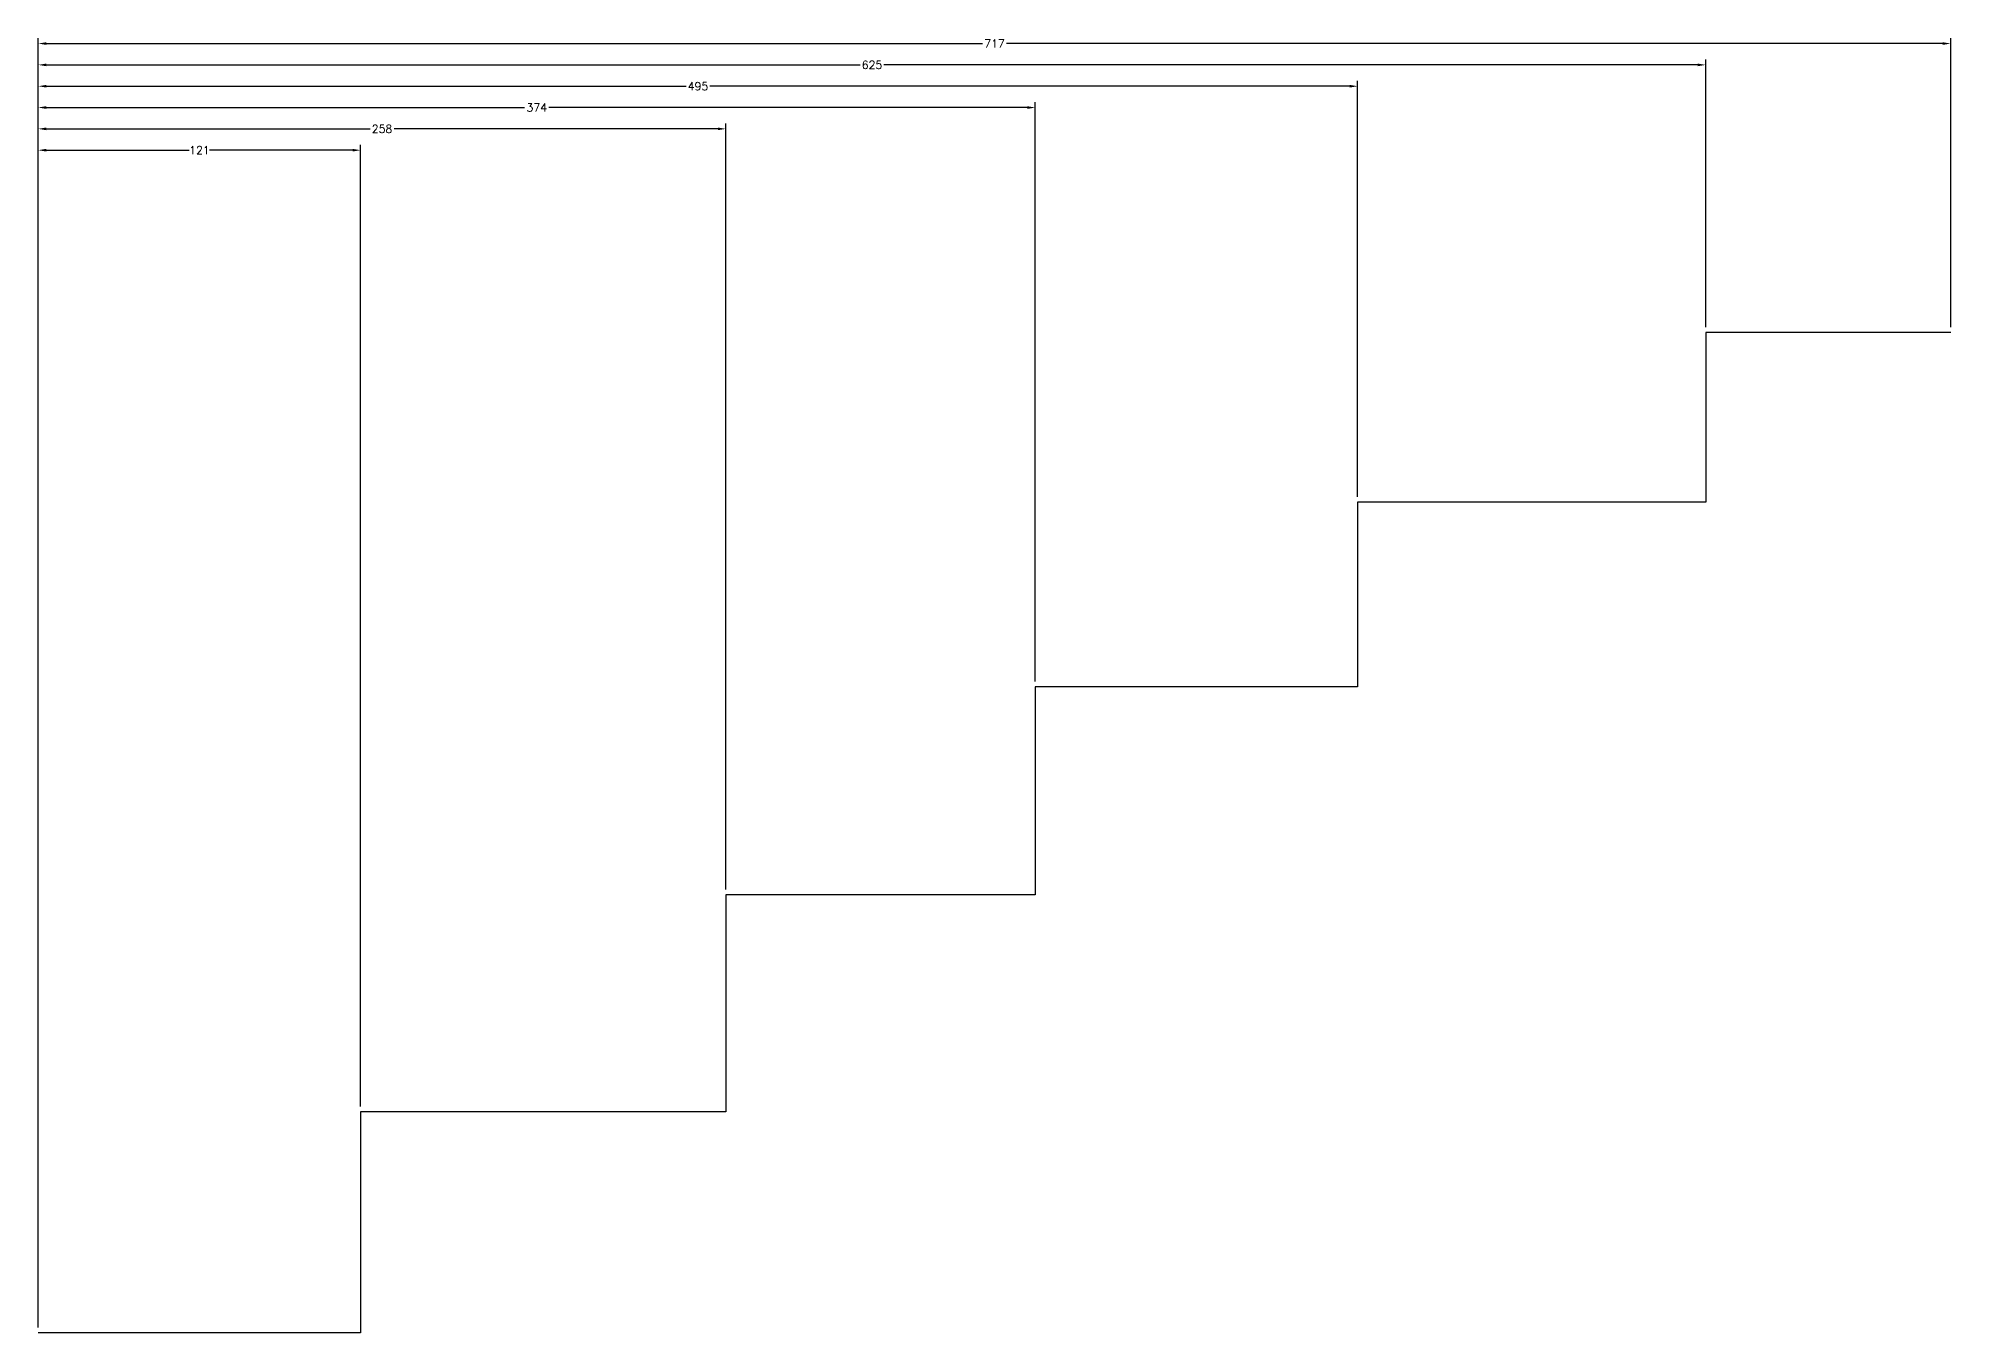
# Model space of a CAD drawing. Header units: millimetres. Extents: x 129 to 4177, y -92 to 521.
# Drawn here: x 3460 to 4177, y 35 to 521 of the extents above; entities that cross this region are included whole.
import ezdxf

# ---------------------------------------------------------------- set-up
doc = ezdxf.new("R2010")
doc.units = ezdxf.units.MM
doc.styles.get("Standard").update_dxf_attribs({"font": 'romans.shx', "height": 3})
doc.dimstyles.new('ISO-25', dxfattribs={"dimtxt": 3, "dimasz": 3, "dimexe": 2, "dimexo": 2, "dimtad": 0, "dimtih": 1, "dimtoh": 1, "dimdec": 0, "dimdsep": 46, "dimtxsty": 'Standard', "dimcen": 0, "dimadec": 0, "dimazin": 0, "dimtfac": 1, "dimtdec": 0, "dimtmove": 0, "dimatfit": 3, "dimfxl": 1, "dimarcsym": 0})

# ---------------------------------------------------------------- blocks, each defined once
blk = doc.blocks.new('*D18')
at = {"color": 0, "lineweight": -2, "transparency": 16777216}
for p, q in [((3460.32, 37.27), (3460.32, 480.9)), ((3581.18, 120.2), (3581.18, 480.9)), ((3463.32, 478.9), (3516.91, 478.9)), ((3578.18, 478.9), (3524.59, 478.9))]:
    blk.add_line(p, q, dxfattribs=at)
at = {"color": 0, "transparency": 16777216}
for points in [[(3463.32, 479.4), (3463.32, 478.4), (3460.32, 478.9)], [(3578.18, 479.4), (3578.18, 478.4), (3581.18, 478.9)]]:
    blk.add_solid(points, dxfattribs=at)
at = {"layer": 'Defpoints', "color": 0, "transparency": 16777216}
for p in [(3581.18, 478.9), (3581.18, 118.2), (3460.32, 35.27)]:
    blk.add_point(p, dxfattribs=at)
at = {"color": 0, "transparency": 16777216, "insert": (3520.75, 478.9), "char_height": 3, "attachment_point": 5}
blk.add_mtext('121', dxfattribs=at)
blk = doc.blocks.new('*D19')
at = {"color": 0, "lineweight": -2, "transparency": 16777216}
for p, q in [((3460.32, 37.27), (3460.32, 488.9)), ((3718.16, 201.52), (3718.16, 488.9)), ((3463.32, 486.9), (3584.76, 486.9)), ((3715.16, 486.9), (3593.72, 486.9))]:
    blk.add_line(p, q, dxfattribs=at)
at = {"color": 0, "transparency": 16777216}
for points in [[(3463.32, 487.4), (3463.32, 486.4), (3460.32, 486.9)], [(3715.16, 487.4), (3715.16, 486.4), (3718.16, 486.9)]]:
    blk.add_solid(points, dxfattribs=at)
at = {"layer": 'Defpoints', "color": 0, "transparency": 16777216}
for p in [(3718.16, 486.9), (3718.16, 199.52), (3460.32, 35.27)]:
    blk.add_point(p, dxfattribs=at)
at = {"color": 0, "transparency": 16777216, "insert": (3589.24, 486.9), "char_height": 3, "attachment_point": 5}
blk.add_mtext('258', dxfattribs=at)
blk = doc.blocks.new('*D20')
at = {"color": 0, "lineweight": -2, "transparency": 16777216}
for p, q in [((3460.32, 37.27), (3460.32, 496.9)), ((3463.32, 494.9), (3642.7, 494.9)), ((3831.19, 494.9), (3651.81, 494.9)), ((3834.19, 279.62), (3834.19, 496.9))]:
    blk.add_line(p, q, dxfattribs=at)
at = {"color": 0, "transparency": 16777216}
for points in [[(3463.32, 495.4), (3463.32, 494.4), (3460.32, 494.9)], [(3831.19, 495.4), (3831.19, 494.4), (3834.19, 494.9)]]:
    blk.add_solid(points, dxfattribs=at)
at = {"layer": 'Defpoints', "color": 0, "transparency": 16777216}
for p in [(3834.19, 494.9), (3834.19, 277.62), (3460.32, 35.27)]:
    blk.add_point(p, dxfattribs=at)
at = {"color": 0, "transparency": 16777216, "insert": (3647.26, 494.9), "char_height": 3, "attachment_point": 5}
blk.add_mtext('374', dxfattribs=at)
blk = doc.blocks.new('*D21')
at = {"color": 0, "lineweight": -2, "transparency": 16777216}
for p, q in [((3460.32, 37.27), (3460.32, 504.9)), ((3463.32, 502.9), (3703.21, 502.9)), ((3952.05, 502.9), (3712.17, 502.9)), ((3955.05, 348.86), (3955.05, 504.9))]:
    blk.add_line(p, q, dxfattribs=at)
at = {"color": 0, "transparency": 16777216}
for points in [[(3463.32, 503.4), (3463.32, 502.4), (3460.32, 502.9)], [(3952.05, 503.4), (3952.05, 502.4), (3955.05, 502.9)]]:
    blk.add_solid(points, dxfattribs=at)
at = {"layer": 'Defpoints', "color": 0, "transparency": 16777216}
for p in [(3955.05, 502.9), (3955.05, 346.86), (3460.32, 35.27)]:
    blk.add_point(p, dxfattribs=at)
at = {"color": 0, "transparency": 16777216, "insert": (3707.69, 502.9), "char_height": 3, "attachment_point": 5}
blk.add_mtext('495', dxfattribs=at)
blk = doc.blocks.new('*D22')
at = {"color": 0, "lineweight": -2, "transparency": 16777216}
for p, q in [((3460.32, 37.27), (3460.32, 512.9)), ((3463.32, 510.9), (3768.54, 510.9)), ((4082.58, 510.9), (3777.36, 510.9)), ((4085.58, 412.47), (4085.58, 512.9))]:
    blk.add_line(p, q, dxfattribs=at)
at = {"color": 0, "transparency": 16777216}
for points in [[(3463.32, 511.4), (3463.32, 510.4), (3460.32, 510.9)], [(4082.58, 511.4), (4082.58, 510.4), (4085.58, 510.9)]]:
    blk.add_solid(points, dxfattribs=at)
at = {"layer": 'Defpoints', "color": 0, "transparency": 16777216}
for p in [(4085.58, 510.9), (4085.58, 410.47), (3460.32, 35.27)]:
    blk.add_point(p, dxfattribs=at)
at = {"color": 0, "transparency": 16777216, "insert": (3772.95, 510.9), "char_height": 3, "attachment_point": 5}
blk.add_mtext('625', dxfattribs=at)
blk = doc.blocks.new('*D23')
at = {"color": 0, "lineweight": -2, "transparency": 16777216}
for p, q in [((3460.32, 37.27), (3460.32, 520.9)), ((3463.32, 518.9), (3814.4, 518.9)), ((4174.44, 518.9), (3823.36, 518.9)), ((4177.44, 412.47), (4177.44, 520.9))]:
    blk.add_line(p, q, dxfattribs=at)
at = {"color": 0, "transparency": 16777216}
for points in [[(3463.32, 519.4), (3463.32, 518.4), (3460.32, 518.9)], [(4174.44, 519.4), (4174.44, 518.4), (4177.44, 518.9)]]:
    blk.add_solid(points, dxfattribs=at)
at = {"layer": 'Defpoints', "color": 0, "transparency": 16777216}
for p in [(4177.44, 518.9), (4177.44, 410.47), (3460.32, 35.27)]:
    blk.add_point(p, dxfattribs=at)
at = {"color": 0, "transparency": 16777216, "insert": (3818.88, 518.9), "char_height": 3, "attachment_point": 5}
blk.add_mtext('717', dxfattribs=at)

msp = doc.modelspace()

# ---------------------------------------------------------------- linework, layer by layer
for p, q in [((4177.44, 410.47), (4085.58, 410.47)), ((4085.58, 410.47), (4085.58, 346.86)), ((4085.58, 346.86), (3955.05, 346.86)), ((3955.05, 346.86), (3955.05, 277.62)), ((3955.05, 277.62), (3834.19, 277.62)), ((3834.19, 277.62), (3834.19, 199.52)), ((3834.19, 199.52), (3718.16, 199.52)), ((3718.16, 199.52), (3718.16, 118.2)), ((3718.16, 118.2), (3581.18, 118.2)), ((3581.18, 118.2), (3581.18, 35.27)), ((3581.18, 35.27), (3460.32, 35.27))]:
    msp.add_line(p, q)

# ---------------------------------------------------------------- dimensions: what is measured, and where the dimension line sits
for base, p2, picture, middle in [((4177.44, 518.9), (4177.44, 410.47), '*D23', (3818.88, 518.9)), ((4085.58, 510.9), (4085.58, 410.47), '*D22', (3772.95, 510.9)), ((3955.05, 502.9), (3955.05, 346.86), '*D21', (3707.69, 502.9)), ((3834.19, 494.9), (3834.19, 277.62), '*D20', (3647.26, 494.9)), ((3718.16, 486.9), (3718.16, 199.52), '*D19', (3589.24, 486.9)), ((3581.18, 478.9), (3581.18, 118.2), '*D18', (3520.75, 478.9))]:
    dim = msp.add_linear_dim(base=base, p1=(3460.32, 35.27), p2=p2, dimstyle='ISO-25')
    dim.commit()
    dim.dimension.update_dxf_attribs({"geometry": picture, "text_midpoint": middle})

doc.saveas('drawing.dxf')
